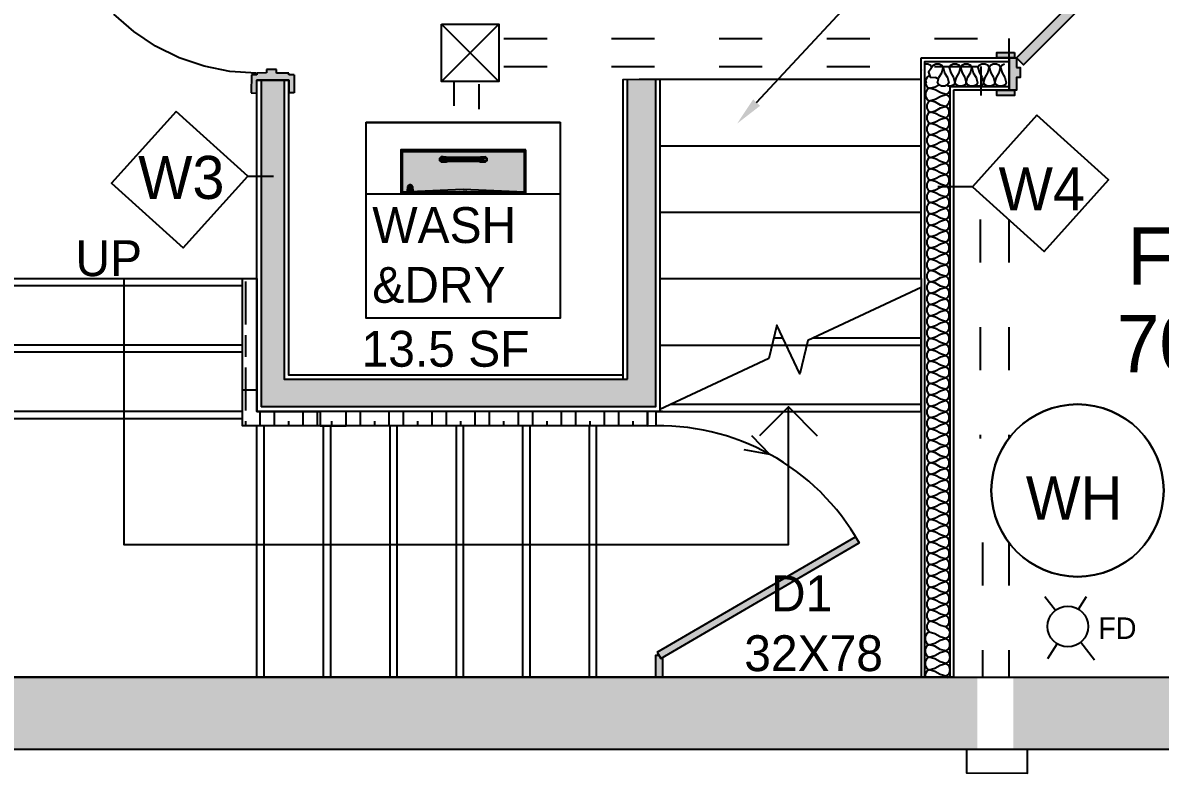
# Model space of a CAD drawing. Header units: inches. Extents: x 120 to 1121, y -124 to 610.
# Drawn here: x 318.9 to 477.5, y 151.3 to 256.1 of the extents above; entities that cross this region are included whole.
import ezdxf
from ezdxf import colors
from ezdxf.entities.mleader import LeaderData, LeaderLine
from ezdxf.math import Vec2, Vec3

# ---------------------------------------------------------------- set-up
doc = ezdxf.new("R2010")
doc.units = ezdxf.units.IN
doc.header["$LTSCALE"] = 0.5
doc.header["$MEASUREMENT"] = 0
doc.linetypes.add('ACAD_ISO03W100', pattern=[30, 12, -18])
doc.dimstyles.get("Standard").update_dxf_attribs({"dimtxt": 8, "dimasz": 3, "dimexe": 0.18, "dimexo": 0.0625, "dimgap": 1.03125, "dimtad": 1, "dimdec": 4, "dimzin": 0, "dimdsep": 46, "dimlunit": 4, "dimtxsty": 'Standard', "dimblk": 'ARCHTICK', "dimcen": 0.09, "dimse1": 1, "dimse2": 1, "dimclrd": 256, "dimclrt": 256, "dimadec": 0, "dimazin": 0, "dimtfac": 1, "dimtdec": 4, "dimtofl": 0, "dimtmove": 2, "dimatfit": 3, "dimfxl": 1, "dimtolj": 1, "dimtzin": 0, "dimlwd": -1, "dimarcsym": 0})
pattern_1 = [(90, (0, 0), (6, -4e-16), [10, -2]), (90, (2, -2), (6, -4e-16), [6, -1.5, 3, -1.5]), (90, (4, -5), (6, -4e-16), [10, -2])]

# ---------------------------------------------------------------- blocks, each defined once
blk = doc.blocks.new('_ArchTick')
at = {"color": 0, "linetype": 'ByBlock', "const_width": 0.15}
blk.add_lwpolyline([(-0.5, -0.5), (0.5, 0.5)], dxfattribs=at)
blk = doc.blocks.new('*D27')
at = {"transparency": 16777216}
blk.add_line((448.68, 110.15), (571.36, 110.15), dxfattribs=at)
at = {"layer": 'Defpoints', "color": 0, "transparency": 16777216}
for p in [(448.68, 164.81), (571.36, 164.81), (571.36, 110.15)]:
    blk.add_point(p, dxfattribs=at)
at = {"transparency": 16777216, "xscale": 3, "yscale": 3, "zscale": 3, "rotation": 180}
blk.add_blockref('_ArchTick', (448.68, 110.15), dxfattribs=at)
at = {"transparency": 16777216, "xscale": 3, "yscale": 3, "zscale": 3}
blk.add_blockref('_ArchTick', (571.36, 110.15), dxfattribs=at)
at = {"transparency": 16777216, "insert": (510.02, 115.18), "char_height": 8, "attachment_point": 5}
blk.add_mtext('\\A1;10\'-2 1/2"', dxfattribs=at)
blk = doc.blocks.new('*D28')
at = {"transparency": 16777216}
blk.add_line((442.68, 110.53), (354.55, 110.53), dxfattribs=at)
at = {"layer": 'Defpoints', "color": 0, "transparency": 16777216}
for p in [(442.68, 246.68), (354.55, 204.87), (354.55, 110.53)]:
    blk.add_point(p, dxfattribs=at)
at = {"transparency": 16777216, "xscale": 3, "yscale": 3, "zscale": 3, "rotation": 180}
blk.add_blockref('_ArchTick', (354.55, 110.53), dxfattribs=at)
at = {"transparency": 16777216, "xscale": 3, "yscale": 3, "zscale": 3}
blk.add_blockref('_ArchTick', (442.68, 110.53), dxfattribs=at)
at = {"transparency": 16777216, "insert": (398.61, 115.56), "char_height": 8, "attachment_point": 5}
blk.add_mtext('\\A1;7\'-4"', dxfattribs=at)
blk = doc.blocks.new('WASHDRY')
at = {"transparency": 33554559}
h = blk.add_hatch(color=256, dxfattribs=at)
h.paths.add_polyline_path([(22.04, 17.58), (22.04, 23.24), (5.01, 23.24), (5.01, 17.58), (13.53, 17.91), (14.34, 17.88)], flags=0)
h.paths.add_polyline_path([(5.01, 17.29), (22.04, 17.31), (22.04, 17.58), (5.01, 17.58)], flags=0)
h.paths.add_polyline_path([(5.99, 17.69), (5.77, 17.69), (5.86, 18.4), (6.15, 18.57), (6.23, 18.57), (6.27, 18.49), (6.44, 18.37), (6.44, 17.69), (6.25, 17.69)], flags=0)
h.paths.add_polyline_path([(16.64, 21.77), (15.59, 21.86), (11.12, 21.81), (10.42, 21.77), (10.22, 22), (10.22, 22.27), (10.42, 22.48), (11.45, 22.39), (15.93, 22.44), (16.64, 22.48), (16.84, 22.23), (16.82, 21.95), (16.68, 21.82)], flags=0)
for points in [[(16.64, 21.77), (16.84, 22.02), (16.84, 22.28), (16.64, 22.48), (15.59, 22.39), (11.12, 22.44), (10.42, 22.48), (10.22, 22.27), (10.22, 21.98), (10.42, 21.77), (11.45, 21.86), (15.93, 21.81), (16.32, 21.8)], [(22.04, 17.58), (13.53, 17.91), (5.01, 17.58), (13.9, 17.58)], [(5.98, 17.69), (6.47, 17.69), (6.39, 18.4), (6.15, 18.57), (6.01, 18.57), (5.98, 18.49), (5.81, 18.37), (5.77, 17.69)]]:
    blk.add_hatch(color=256, dxfattribs=at).paths.add_polyline_path(points)
for p, q in [((-0.03, 26.37), (-0.03, 27.33)), ((-0.03, 27.33), (27.05, 27.33)), ((27.05, 27.33), (27.05, 27.26)), ((4.81, 23.44), (5.01, 23.24)), ((5.01, 23.24), (22.04, 23.24)), ((5.01, 23.24), (22.04, 23.24)), ((11.45, 22.23), (10.81, 22.26)), ((10.81, 22.26), (10.81, 22)), ((11.45, 22.39), (11.45, 22.23)), ((15.93, 22.44), (15.61, 22.39)), ((15.61, 22.39), (15.93, 22.44)), ((22.04, 23.24), (22.24, 23.44)), ((22.04, 23.24), (22.04, 17.29)), ((22.04, 17.29), (22.04, 23.24)), ((22.24, 17.29), (22.24, 23.44)), ((10.81, 22), (10.94, 21.81)), ((10.94, 21.81), (11.45, 21.86)), ((11.45, 21.86), (11.12, 21.81)), ((11.12, 21.81), (11.45, 21.86)), ((11.45, 22.02), (11.45, 21.86)), ((11.45, 22.02), (15.61, 22.02)), ((11.45, 21.86), (15.61, 21.86)), ((15.61, 22.02), (15.61, 21.86)), ((15.61, 21.86), (15.93, 21.81)), ((15.93, 21.81), (16.34, 21.77)), ((16.34, 21.77), (16.64, 21.77)), ((16.64, 21.77), (16.84, 21.98)), ((22.24, 17.58), (4.81, 17.58)), ((4.81, 17.58), (22.24, 17.58)), ((13.53, 17.91), (5.01, 17.58)), ((5.01, 17.58), (22.04, 17.58)), ((22.04, 17.58), (5.01, 17.58)), ((5.81, 18.37), (5.77, 17.69)), ((5.77, 17.69), (5.81, 18.37)), ((5.77, 17.69), (5.98, 17.69)), ((5.77, 17.69), (5.98, 17.69)), ((6.01, 18.57), (5.81, 18.37)), ((6.01, 18.57), (5.81, 18.37)), ((5.81, 18.37), (5.99, 18.5)), ((6.01, 18.57), (5.86, 18.42)), ((5.86, 18.42), (6.01, 18.57)), ((5.98, 17.69), (6.27, 17.69)), ((6.27, 17.69), (5.98, 17.69)), ((5.99, 18.5), (6.01, 18.57)), ((6.23, 18.57), (6.01, 18.57)), ((6.25, 18.5), (6.23, 18.57)), ((6.23, 18.57), (6.44, 18.37)), ((6.44, 18.37), (6.23, 18.57)), ((6.23, 18.57), (6.39, 18.42)), ((6.39, 18.42), (6.23, 18.57)), ((6.44, 18.37), (6.25, 18.5)), ((6.27, 17.69), (6.47, 17.69)), ((6.47, 17.69), (6.27, 17.69)), ((6.47, 17.69), (6.44, 18.37)), ((6.44, 18.37), (6.47, 17.69)), ((13.53, 17.91), (13.01, 17.89)), ((22.24, 17.58), (22.04, 17.58)), ((22.04, 17.58), (22.24, 17.58))]:
    blk.add_line(p, q)
for points in [[(27.05, 17.29), (0, 17.29), (0, 27.26), (27.05, 27.26)], [(5.01, 23.24), (5.01, 17.29)], [(11.45, 22.39), (11.12, 22.44)], [(15.61, 21.86), (16.12, 21.81), (15.93, 21.81)], [(5.01, 17.58), (4.81, 17.58)], [(22.04, 17.58), (5.01, 17.58)], [(5.77, 17.69), (5.98, 17.69), (6.27, 17.69), (6.47, 17.69), (6.27, 17.69), (5.98, 17.69)], [(5.99, 18.05), (6.01, 18.05), (6.23, 18.05), (6.25, 18.05)]]:
    blk.add_lwpolyline(points, close=True)
for points in [[(22.24, 23.44), (4.81, 23.44), (4.81, 17.29)], [(16.64, 21.77), (16.12, 21.81), (16.25, 21.99), (15.61, 22.02), (15.61, 22.23), (15.61, 22.39), (11.45, 22.39), (10.94, 22.44), (11.12, 22.44), (10.71, 22.48), (10.42, 22.48), (10.22, 22.27), (10.22, 21.98), (10.42, 21.77), (10.71, 21.77), (11.12, 21.81), (10.94, 21.81), (10.42, 21.77)], [(10.22, 21.98), (10.81, 22), (11.45, 22.02), (11.45, 22.23), (15.61, 22.23), (16.25, 22.26), (16.25, 21.99), (16.84, 21.98), (16.84, 22.27), (16.64, 22.48), (16.12, 22.44), (15.93, 22.44), (16.34, 22.48), (16.64, 22.48)], [(10.22, 22.27), (10.81, 22.26), (10.94, 22.44), (10.42, 22.48)], [(16.84, 22.27), (16.25, 22.26), (16.12, 22.44), (15.61, 22.39)], [(6.27, 17.69), (6.25, 18.5), (5.99, 18.5), (5.98, 17.69)], [(22.04, 17.58), (13.53, 17.91), (14.04, 17.89)], [(27.05, 17.29), (27.05, 0), (0, 0), (0, 17.29)]]:
    blk.add_lwpolyline(points)
at = {"insert": (0.84, 15.47), "char_height": 5, "attachment_point": 1}
blk.add_mtext_dynamic_manual_height_columns('WASH &DRY', width=25.4385, gutter_width=90, heights=[0], dxfattribs=at)
blk = doc.blocks.new('*D43')
at = {"transparency": 16777216}
blk.add_line((407.75, 135.39), (444.18, 135.39), dxfattribs=at)
at = {"layer": 'Defpoints', "color": 0, "transparency": 16777216}
for p in [(407.75, 201.86), (444.18, 201.86), (444.18, 135.39)]:
    blk.add_point(p, dxfattribs=at)
at = {"transparency": 16777216, "xscale": 3, "yscale": 3, "zscale": 3, "rotation": 180}
blk.add_blockref('_ArchTick', (407.75, 135.39), dxfattribs=at)
at = {"transparency": 16777216, "xscale": 3, "yscale": 3, "zscale": 3}
blk.add_blockref('_ArchTick', (444.18, 135.39), dxfattribs=at)
at = {"transparency": 16777216, "insert": (425.96, 127.44), "char_height": 8, "attachment_point": 5}
blk.add_mtext('\\A1;3\'-1"', dxfattribs=at)
blk = doc.blocks.new('*D44')
at = {"transparency": 16777216}
blk.add_line((130.34, 201.86), (130.34, 164.81), dxfattribs=at)
at = {"layer": 'Defpoints', "color": 0, "transparency": 16777216}
for p in [(397.47, 201.86), (130.34, 164.81), (397.47, 164.81)]:
    blk.add_point(p, dxfattribs=at)
at = {"transparency": 16777216, "xscale": 3, "yscale": 3, "zscale": 3}
for p, rotation in [((130.34, 201.86), 90), ((130.34, 164.81), 270)]:
    blk.add_blockref('_ArchTick', p, dxfattribs=dict(at, rotation=rotation))
at = {"transparency": 16777216, "insert": (125.31, 183.34), "char_height": 8, "attachment_point": 5, "rotation": 90}
blk.add_mtext('\\A1;3\'-1"', dxfattribs=at)
blk = doc.blocks.new('*D48')
at = {"transparency": 16777216}
blk.add_line((350.04, 110.53), (241.39, 110.53), dxfattribs=at)
at = {"layer": 'Defpoints', "color": 0, "transparency": 16777216}
for p in [(241.39, 286.99), (350.04, 286.99), (241.39, 110.53)]:
    blk.add_point(p, dxfattribs=at)
at = {"transparency": 16777216, "xscale": 3, "yscale": 3, "zscale": 3, "rotation": 180}
blk.add_blockref('_ArchTick', (241.39, 110.53), dxfattribs=at)
at = {"transparency": 16777216, "xscale": 3, "yscale": 3, "zscale": 3}
blk.add_blockref('_ArchTick', (350.04, 110.53), dxfattribs=at)
at = {"transparency": 16777216, "insert": (295.72, 115.56), "char_height": 8, "attachment_point": 5}
blk.add_mtext('\\A1;9\'-0"', dxfattribs=at)
blk = doc.blocks.new('*D49')
at = {"transparency": 16777216}
blk.add_line((314.49, 131.11), (351.54, 131.11), dxfattribs=at)
at = {"layer": 'Defpoints', "color": 0, "transparency": 16777216}
for p in [(314.49, 164.81), (351.54, 164.81), (351.54, 131.11)]:
    blk.add_point(p, dxfattribs=at)
at = {"transparency": 16777216, "xscale": 3, "yscale": 3, "zscale": 3, "rotation": 180}
blk.add_blockref('_ArchTick', (314.49, 131.11), dxfattribs=at)
at = {"transparency": 16777216, "xscale": 3, "yscale": 3, "zscale": 3}
blk.add_blockref('_ArchTick', (351.54, 131.11), dxfattribs=at)
at = {"transparency": 16777216, "insert": (333.02, 140.55), "char_height": 8, "attachment_point": 5}
blk.add_mtext('\\A1;3\'-1"', dxfattribs=at)

msp = doc.modelspace()

# ---------------------------------------------------------------- hatches: boundary and pattern name
at = {"true_color": 0xf0f0f0}
h = msp.add_hatch(color=7, dxfattribs=at)
h.dxf.hatch_style = 1
h.paths.add_polyline_path([(435.60123, 399.26153), (425.64923, 399.26153), (425.64923, 303.00957), (186.05621, 303.00957), (186.05621, 522.32356), (425.64923, 522.32356), (425.64923, 399.26153), (435.60123, 399.26153), (435.66357, 522.32356), (441.17145, 522.32356), (441.17145, 532.3379), (176.04189, 532.3379), (176.04189, 303.00957), (145.92947, 303.00957), (145.92947, 194.85472), (304.47576, 194.85472), (304.47576, 154.79738), (452, 154.79738), (452, 164.81173), (314.49008, 164.81173), (314.49008, 201.86476), (314.49008, 205.11978), (238.63184, 205.11978), (238.63184, 292.99524), (435.54739, 292.99524)])
h.paths.add_polyline_path([(228.36679, 292.99524), (228.36679, 204.86908), (155.9438, 204.86908), (155.9438, 292.99524), (176.04189, 292.99524), (186.05621, 292.99524)], flags=16)
at = {"true_color": 0xfcfcfc}
h = msp.add_hatch(color=7, dxfattribs=at)
h.dxf.hatch_style = 1
h.paths.add_polyline_path([(457.1944, 251.93645), (454.6908, 251.93645), (454.6908, 251.18539), (457.1944, 251.18539)])
h.paths.add_polyline_path([(457.94546, 249.8084), (457.44475, 249.8084), (457.44475, 251.18539), (457.1944, 251.18539), (457, 246.67893), (457.44475, 246.67893), (457.44475, 248.43144), (457.94546, 248.43144)])
h.paths.add_polyline_path([(457.1944, 251.18539), (456.44331, 251.18539), (456.44331, 246.67893), (457, 246.67893)])
h.paths.add_polyline_path([(457, 246.67893), (454.6908, 246.67893), (454.6908, 245.92786), (457, 245.92786)])
h.paths.add_polyline_path([(457.1944, 246.67893), (457, 246.67893), (457, 245.92786), (457.1944, 245.92786)])
h.paths.add_polyline_path([(490.49206, 251.18539), (489.49064, 251.18539), (489.49064, 249.8084), (488.98992, 249.8084), (488.98992, 248.43144), (489.49064, 248.43144), (489.49064, 246.67893), (490.49206, 246.67893)])
h.paths.add_polyline_path([(492.24456, 251.93645), (489.74098, 251.93645), (489.74098, 251.18539), (490.49206, 251.18539), (492.24456, 251.18539)])
h.paths.add_polyline_path([(492.24456, 246.67893), (490.49206, 246.67893), (489.74098, 246.67893), (489.74098, 245.92786), (492.24456, 245.92786)])
h.paths.add_polyline_path([(691.78025, 364.97329), (691.27952, 364.97329), (691.27952, 366.35026), (690.27808, 366.35026), (690.27808, 361.84381), (691.27952, 361.84381), (691.27952, 363.59631), (691.78025, 363.59631)])
h.paths.add_polyline_path([(691.02917, 367.10133), (688.52559, 367.10133), (688.52559, 366.35026), (691.02917, 366.35026)])
h.paths.add_polyline_path([(691.02917, 361.84381), (688.52559, 361.84381), (688.52559, 361.09273), (691.02917, 361.09273)])
h.paths.add_polyline_path([(720.32111, 366.35026), (719.31967, 366.35026), (719.31967, 364.97329), (718.81896, 364.97329), (718.81896, 363.59631), (719.31967, 363.59631), (719.31967, 361.84381), (720.32111, 361.84381)])
h.paths.add_polyline_path([(722.0736, 367.10133), (719.57002, 367.10133), (719.57002, 366.35026), (722.0736, 366.35026)])
h.paths.add_polyline_path([(722.0736, 361.84381), (719.57002, 361.84381), (719.57002, 361.09273), (722.0736, 361.09273)])
h.paths.add_polyline_path([(732.08795, 361.84381), (731.33687, 361.84381), (729.58437, 361.84381), (729.58437, 361.09273), (732.08795, 361.09273)])
h.paths.add_polyline_path([(732.08795, 367.10133), (729.58437, 367.10133), (729.58437, 366.35026), (731.33687, 366.35026), (732.08795, 366.35026)])
h.paths.add_polyline_path([(765.63598, 361.84381), (763.38273, 361.84381), (763.1324, 361.84381), (763.1324, 361.09273), (765.63598, 361.09273)])
h.paths.add_polyline_path([(765.63598, 367.10133), (763.1324, 367.10133), (763.1324, 366.35026), (763.88345, 366.35026), (765.63598, 366.35026)])
h.paths.add_polyline_path([(763.88345, 366.35026), (763.38273, 366.35026), (763.38273, 365.84954), (763.88345, 365.84954)])
h.paths.add_polyline_path([(763.88345, 362.34453), (763.38273, 362.34453), (763.38273, 361.84381), (763.88345, 361.84381)])
at = {"true_color": 0xf0f0f0}
h = msp.add_hatch(color=7, dxfattribs=at)
h.dxf.hatch_style = 1
h.paths.add_polyline_path([(481.01446, 272.80775), (480.10461, 273.84525), (457.44475, 251.18539), (458.41842, 250.21171)])
at = {"true_color": 0xfcfcfc}
h = msp.add_hatch(color=7, dxfattribs=at)
h.dxf.hatch_style = 1
h.paths.add_polyline_path([(356.77424, 248.82648), (356.02259, 248.82648), (356.02259, 249.03822), (354.30729, 249.03822), (354.30729, 249.55798), (352.90035, 249.55798), (352.90035, 249.09597), (351.54599, 249.03768), (351.54599, 248.82185), (350.79797, 248.82185), (350.77155, 246.27693), (351.54313, 246.26892), (351.54313, 248.04079), (355.96835, 248.04079), (356.04571, 248.04079), (356.04571, 246.29833), (356.77424, 246.29833)])
at = {"true_color": 0xf0f0f0}
h = msp.add_hatch(color=7, dxfattribs=at)
h.dxf.hatch_style = 1
h.paths.add_polyline_path([(355.33835, 248.04079), (352.16931, 248.04079), (352.17313, 202.49476), (407.1227, 202.49476), (407.1227, 248.18109), (404.86948, 248.18109), (403.2384, 248.17605), (403.24423, 206.36915), (355.33835, 206.36246)])
at = {"transparency": 33554559}
h = msp.add_hatch(dxfattribs=at)
h.set_pattern_fill('GOST_WOOD', color=256, style=0)
h.set_pattern_definition(pattern_1)
h.paths.add_polyline_path([(351.11393, 204.86908), (351.54313, 204.86908), (351.54313, 220.39129), (349.54026, 220.39129), (349.54026, 204.86908)])
h = msp.add_hatch(dxfattribs=at)
h.set_pattern_fill('GOST_WOOD', color=256, style=0)
h.set_pattern_definition(pattern_1)
h.paths.add_polyline_path([(349.54026, 199.86191), (351.54313, 201.86476), (351.54313, 204.86908), (349.54026, 204.86908), (349.54026, 201.86476)])
h = msp.add_hatch(dxfattribs=at)
h.set_pattern_fill('GOST_WOOD', color=256, style=0)
h.set_pattern_definition(pattern_1)
h.paths.add_polyline_path([(349.54026, 199.86191), (354.54742, 199.86191), (354.54742, 201.86476), (351.54313, 201.86476)])
h = msp.add_hatch(dxfattribs=at)
h.set_pattern_fill('GOST_WOOD', color=256, style=0)
h.set_pattern_definition(pattern_1)
h.paths.add_polyline_path([(356.0496, 199.86191), (360.35672, 199.86191), (360.35672, 201.86476), (354.54742, 201.86476), (354.54742, 199.86191)])
h = msp.add_hatch(dxfattribs=at)
h.set_pattern_fill('GOST_WOOD', color=256, style=0)
h.set_pattern_definition(pattern_1)
h.paths.add_polyline_path([(388.59616, 199.86191), (407.1227, 199.86191), (407.1227, 201.86476), (360.37506, 201.86476), (360.37506, 199.86191), (379.3329, 199.86191)])
at = {"true_color": 0xfcfcfc}
h = msp.add_hatch(color=7, dxfattribs=at)
h.dxf.hatch_style = 1
h.paths.add_polyline_path([(435.52259, 183.5427), (435.01904, 184.40667), (407.37201, 168.29328), (407.87555, 167.42931)])
h.paths.add_polyline_path([(408.12414, 167.57419), (407.87555, 167.42931), (407.62342, 167.86191), (407.1227, 167.86191), (407.1227, 164.81173), (408.12414, 164.81173)])
at = {"true_color": 0xf0f0f0}
h = msp.add_hatch(color=7, dxfattribs=at)
h.dxf.hatch_style = 1
h.paths.add_polyline_path([(741, 164.78106), (571.35784, 164.81173), (457, 164.81173), (457, 154.79738), (741, 154.79738)])

# ---------------------------------------------------------------- linework, layer by layer
for p, q in [((444.17575, 220.39129), (444.17575, 251.18539)), ((444.17575, 251.18539), (444.67647, 251.18539)), ((444.67647, 251.18539), (448.6822, 251.18539)), ((448.6822, 251.18539), (456.44331, 251.18539)), ((456.44331, 251.18539), (456.44331, 246.67893)), ((352.90035, 249.09597), (351.54599, 249.03768)), ((351.54599, 249.03768), (351.54599, 248.82185)), ((354.30729, 249.55798), (352.90035, 249.55798)), ((352.90035, 249.55798), (352.90035, 249.09597)), ((354.30729, 249.03822), (354.30729, 249.55798)), ((356.02259, 249.03822), (354.30729, 249.03822)), ((356.02259, 248.82648), (356.02259, 249.03822)), ((350.79797, 248.82185), (350.77155, 246.27693)), ((351.54599, 248.82185), (350.79797, 248.82185)), ((352.16931, 248.04088), (352.17313, 202.49476)), ((356.04571, 248.04079), (355.96835, 248.04079)), ((356.77424, 248.82648), (356.02259, 248.82648)), ((356.04571, 246.29833), (356.04571, 248.04079)), ((356.77424, 248.82648), (356.77424, 246.29833)), ((379, 247.85482), (379, 244.5)), ((382.5, 247.5), (382.5, 244)), ((403.24423, 206.36255), (403.2384, 248.17419)), ((407.7527, 248.18109), (407.7527, 201.86476)), ((350.77155, 246.27693), (351.54313, 246.26892)), ((356.77424, 246.29833), (356.04571, 246.29833)), ((456.44331, 246.67893), (448.6822, 246.67893)), ((448.6822, 246.67893), (448.6822, 164.81173)), ((407.7527, 238.91782), (444.17575, 238.91782)), ((350.29729, 234.68244), (353.88893, 234.68244)), ((451.29729, 233.18244), (446.5, 233.18244)), ((407.7527, 229.65455), (444.17575, 229.65455)), ((349.54026, 219.38987), (314.49008, 219.38987)), ((407.7527, 220.39128), (444.17575, 220.39128)), ((444.17575, 220.39128), (444.17575, 164.81173)), ((349.54026, 211.12804), (314.49008, 211.12804)), ((423.63005, 212.12946), (424.89119, 212.12946)), ((429.13542, 212.12946), (444.17575, 212.12946)), ((349.54026, 210.1266), (314.49008, 210.1266)), ((407.16075, 201.86476), (407.16075, 199.86249)), ((409.27028, 202.8662), (444.17575, 202.8662)), ((425.64923, 202.49237), (421.64349, 198.48661)), ((349.54026, 200.86333), (314.49008, 200.86333)), ((351.54313, 164.81173), (351.54313, 199.86191)), ((352.54457, 199.86191), (352.54457, 164.81173)), ((360.8064, 199.86191), (360.8064, 164.81173)), ((361.80784, 199.86191), (361.80784, 164.81173)), ((370.06967, 199.86191), (370.06967, 164.81173)), ((371.07108, 199.86191), (371.07108, 164.81173)), ((379.3329, 199.86191), (379.3329, 164.81173)), ((380.33434, 199.86191), (380.33434, 164.81173)), ((388.59616, 199.86191), (388.59616, 164.81173)), ((389.5976, 199.86191), (389.5976, 164.81173)), ((397.85944, 199.86191), (397.85944, 164.81173)), ((398.86087, 199.86191), (398.86087, 164.81173)), ((461.40632, 176.06797), (462.90585, 174.1542)), ((466.10503, 174.30071), (467.19522, 176.06797)), ((466.41097, 169.68079), (468.3251, 167.2283)), ((461.80411, 167.4438), (463.12069, 169.4629)), ((408.12414, 167.57419), (408.12414, 164.81173)), ((351.54313, 164.81173), (314.49008, 164.81173)), ((314.49008, 164.81173), (571.35784, 164.81173)), ((360.8064, 164.81173), (351.54313, 164.81173)), ((370.06967, 164.81173), (360.8064, 164.81173)), ((379.3329, 164.81173), (370.06967, 164.81173)), ((388.59616, 164.81173), (379.3329, 164.81173)), ((397.85944, 164.81173), (388.59616, 164.81173)), ((407.1227, 164.81173), (397.85944, 164.81173)), ((444.17575, 164.81173), (407.1227, 164.81173))]:
    msp.add_line(p, q)
for points in [[(435.54739, 292.99524), (435.66357, 522.32356), (441.17145, 522.32356), (441.17145, 532.3379), (176.04189, 532.3379), (176.04189, 303.00957), (145.92947, 303.00957), (145.92947, 194.85472), (304.47576, 194.85472), (304.47576, 154.79738), (837.23848, 154.79738), (793.53377, 154.79738), (789.16966, 154.79738), (759.12666, 154.79738), (759.87772, 154.79738), (759.87772, 159.05348), (761.63024, 159.05348), (761.63024, 157.30096), (759.87772, 157.30096)], [(349.54026, 201.86476), (314.49008, 201.86476), (314.49008, 164.81173), (314.49008, 209.37553), (242.88759, 209.37553), (242.88759, 288.48878), (351.54313, 288.48878), (351.54313, 275.21173)], [(489.49064, 251.18539), (489.21648, 255.36821), (488.39869, 259.47947), (487.05128, 263.44881), (485.19729, 267.20832), (482.86845, 270.69367), (480.10461, 273.84525), (481.07828, 272.87157), (458.41842, 250.21171), (481.07828, 272.87157), (480.10461, 273.84525), (457.44475, 251.18539), (480.10461, 273.84525)], [(351.4619, 249.03768), (347.80192, 249.27758), (344.20457, 249.99314), (340.7314, 251.17211), (337.44183, 252.79435), (334.39214, 254.83208), (331.63452, 257.25046)], [(385.29218, 255.85482), (377.29218, 247.85482)], [(377.29218, 255.85482), (385.29218, 247.85482)], [(444.67647, 164.81173), (444.67647, 250.68467), (448.18148, 250.68467), (448.6822, 250.68467), (456.44331, 250.68467)], [(444.16226, 249.5), (444.17575, 249.45343)], [(408.12414, 201.86476), (351.54313, 201.86476), (351.54313, 248.04079), (355.96835, 248.04079), (351.53931, 248.04079), (355.96835, 248.04079), (355.96835, 206.99246), (402.45298, 206.99246)], [(407.1227, 248.18109), (407.1227, 202.49476), (352.17313, 202.49476)], [(355.33835, 248.04079), (355.33835, 206.36246), (403.24423, 206.36915)], [(402.61423, 206.36246), (402.6084, 248.1741), (404.86948, 248.18109), (444.17575, 248.18109)], [(447.97311, 247.62888), (447.99373, 247.6173)], [(448.18148, 164.81173), (448.18148, 247.17965), (448.6822, 247.17965), (456.44331, 247.17965)], [(314.49008, 201.86476), (314.49008, 220.39129), (351.54313, 220.39129), (351.54313, 206.37122), (351.54313, 201.86476)], [(333.01661, 220.39129), (333.01661, 211.12804), (333.01661, 201.86476), (333.01661, 183.33826), (351.54313, 183.33826), (360.8064, 183.33826), (370.06967, 183.33826), (379.3329, 183.33826), (388.59616, 183.33826), (397.85944, 183.33826), (407.1227, 183.33826), (425.64923, 183.33826), (425.64923, 201.86476), (425.64923, 202.49237), (429.65496, 198.48661)], [(406, 201.86476), (406, 199.86191), (349.54026, 199.86191), (349.54026, 204.86908), (349.54026, 220.39129)], [(407.1227, 201.86476), (444.17575, 201.86476), (444.17575, 211.12804), (444.17575, 219.14289), (428.37205, 211.7735), (427.23632, 207.1003), (424.06214, 213.90736), (422.92641, 209.23416), (407.7527, 202.15853)], [(407.7527, 211.12804), (423.38668, 211.12804), (425.35816, 211.12804), (428.21518, 211.12804), (444.17575, 211.12804)], [(360.35672, 199.86191), (354.54742, 199.86191), (349.54026, 199.86191), (349.54026, 204.86908), (351.54313, 204.86908), (351.54313, 201.86476), (354.54742, 201.86476), (360.35672, 201.86476)], [(364.01205, 201.86476), (360.35672, 201.86476), (360.35672, 199.86191), (364.01205, 199.86191)], [(420.5, 198.5), (423.07996, 195.88594), (419.5, 196.5)], [(407.37201, 168.29328), (435.01904, 184.40667), (435.52259, 183.5427)], [(407.62342, 167.86191), (407.1227, 167.86191), (407.1227, 164.81173)], [(447.06641, 164.81173), (447.61533, 164.97075), (447.93993, 164.78849)], [(450.49254, 154.79738), (450.49254, 151.48745), (458.96599, 151.45563), (458.96599, 154.79738)]]:
    msp.add_lwpolyline(points)
for points in [[(377.29218, 255.85482), (385.29218, 255.85482), (385.29218, 247.85482), (377.29218, 247.85482)], [(457.1944, 251.93645), (457.1944, 251.18539), (454.6908, 251.18539), (454.6908, 251.93645)], [(457.44475, 249.8084), (457.94546, 249.8084), (457.94546, 248.43144), (457.44475, 248.43144), (457.44475, 246.67893), (456.44331, 246.67893), (456.44331, 251.18539), (457.44475, 251.18539)], [(458.41842, 250.21171), (457.44475, 251.18539)], [(457.1944, 246.67893), (457.1944, 245.92786), (454.6908, 245.92786), (454.6908, 246.67893)], [(340.29729, 243.68244), (331.29729, 233.68244), (341.29729, 224.68244), (350.29729, 234.68244)], [(460.29729, 243.18244), (451.29729, 233.18244), (461.29729, 224.18244), (470.29729, 234.18244)], [(448.6822, 164.81173), (444.17575, 164.81173)]]:
    msp.add_lwpolyline(points, close=True)
at = {"linetype": 'ACAD_ISO03W100'}
for points in [[(386, 253.86282), (456.36282, 253.86282), (456.36282, 245.92786)], [(386, 249.9587), (452.4587, 249.9587), (452.4587, 245.92786)], [(452.4066, 228.62346), (452.4066, 198.0877)], [(456.36282, 228.62346), (456.36282, 198.0877)], [(452.7216, 183.61031), (452.7216, 164.81173)], [(456.36282, 183.61031), (456.36282, 164.81173)]]:
    msp.add_lwpolyline(points, dxfattribs=at)
at = {"color": 254, "true_color": 0xdcdcdc}
for points in [[(445.65018, 249.80841), (445.48614, 250.10055), (445.09498, 250.30329), (444.67647, 250.30329)], [(447.22743, 249.80841), (447.43189, 249.10262), (447.8116, 248.41119), (448.01608, 247.70541), (447.85204, 247.41327), (447.46088, 247.21053), (446.994, 247.21053), (446.60284, 247.41327), (446.4388, 247.70541), (446.64327, 248.41119), (447.02298, 249.10262), (447.22743, 249.80841), (447.06339, 250.10055), (446.67225, 250.30329), (446.20538, 250.30329), (445.81422, 250.10055), (445.19929, 249.19293), (445.40373, 248.48715), (446.23433, 248.41119), (446.24369, 248.3789)], [(451.22743, 249.80841), (451.43189, 249.10262), (451.8116, 248.41119), (452.01608, 247.70541), (451.85204, 247.41327), (451.46088, 247.21053), (450.994, 247.21053), (450.60284, 247.41327), (450.4388, 247.70541), (450.64327, 248.41119), (451.02298, 249.10262), (451.22743, 249.80841), (451.06339, 250.10055), (450.67225, 250.30329), (450.20538, 250.30329), (449.81422, 250.10055), (449.65018, 249.80841), (449.85462, 249.10262), (450.23433, 248.41119), (450.4388, 247.70541), (450.27476, 247.41327), (449.8836, 247.21053), (449.41674, 247.21053), (449.02558, 247.41327), (448.86154, 247.70541), (449.066, 248.41119), (449.44571, 249.10262), (449.65018, 249.80841), (449.48614, 250.10055), (449.09498, 250.30329), (448.62811, 250.30329), (448.23695, 250.10055), (448.07291, 249.80841), (448.27738, 249.10262), (448.65709, 248.41119), (448.86154, 247.70541), (448.69751, 247.41327), (448.30634, 247.21053), (447.83948, 247.21053)], [(455.78263, 250.30329), (455.39146, 250.10055), (455.22743, 249.80841), (455.43189, 249.10262), (455.8116, 248.41119), (456.01608, 247.70541), (455.85204, 247.41327), (455.46088, 247.21053), (454.994, 247.21053), (454.60284, 247.41327), (454.4388, 247.70541), (454.64327, 248.41119), (455.02298, 249.10262), (455.22743, 249.80841), (455.06339, 250.10055), (454.67225, 250.30329), (454.20538, 250.30329), (453.81422, 250.10055), (453.65018, 249.80841), (453.85462, 249.10262), (454.23433, 248.41119), (454.4388, 247.70541), (454.27476, 247.41327), (453.8836, 247.21053), (453.41674, 247.21053), (453.02558, 247.41327), (452.86154, 247.70541), (453.066, 248.41119), (453.44571, 249.10262), (453.65018, 249.80841), (453.48614, 250.10055), (453.09498, 250.30329), (452.62811, 250.30329), (452.23695, 250.10055), (452.07291, 249.80841), (452.27738, 249.10262), (452.65709, 248.41119), (452.86154, 247.70541), (452.69751, 247.41327), (452.30634, 247.21053), (451.83948, 247.21053)], [(445.3506, 248.67056), (445.33247, 248.67581), (445.00786, 248.49355), (444.7826, 248.05893), (444.7826, 247.97791), (444.86154, 247.70541), (444.7826, 247.56482), (444.7826, 247.54021), (445.00786, 247.10558), (445.33247, 246.92332), (446.11667, 247.15048), (446.60103, 247.41648)], [(446.58035, 248.19402), (446.11667, 248.44865)], [(448.12814, 246.48863), (447.99373, 246.22931), (447.66914, 246.04707), (446.88493, 246.27423), (446.11667, 246.69613), (445.33247, 246.92332), (445.00786, 246.74105), (444.7826, 246.30643), (444.7826, 245.78768), (445.00786, 245.35306), (445.33247, 245.17079), (446.11667, 245.39798), (446.88493, 245.81989), (447.66914, 246.04707), (447.99373, 245.86481), (448.12814, 245.60548)], [(448.06809, 245.17997), (447.98685, 244.81029), (447.78878, 244.5132), (447.54233, 244.39135), (446.83654, 244.59581), (446.14511, 244.97552), (445.43933, 245.17997), (445.14718, 245.01596), (444.94445, 244.6248), (444.94445, 244.15792), (445.14718, 243.76676), (445.43933, 243.60272), (446.14511, 243.80719), (446.83654, 244.18688), (447.54233, 244.39135), (447.83446, 244.22731), (448.0372, 243.83615), (448.0372, 243.36928), (447.83446, 242.97814), (447.54233, 242.8141), (446.83654, 243.01854), (446.14511, 243.39825), (445.43933, 243.60272), (445.14718, 243.43868), (444.94445, 243.04752), (444.94445, 242.58065), (445.14718, 242.18949), (445.43933, 242.02545), (446.14511, 242.22992), (446.83654, 242.60963), (447.54233, 242.8141), (447.83446, 242.65006), (448.0372, 242.2589), (448.0372, 241.79203), (447.83446, 241.40087), (447.54233, 241.23683), (446.83654, 241.4413), (446.14511, 241.82101), (445.43933, 242.02545), (445.14718, 241.86144), (444.94445, 241.47028), (444.94445, 241.0034), (445.14718, 240.61224), (445.43933, 240.4482), (446.14511, 240.65268), (446.83654, 241.03236), (447.54233, 241.23683), (447.83446, 241.07279), (448.0372, 240.68163), (448.0372, 240.21476), (447.83446, 239.82362), (447.54233, 239.65958), (446.83654, 239.86403), (446.14511, 240.24374), (445.43933, 240.4482), (445.14718, 240.28417), (444.94445, 239.893), (444.94445, 239.42613), (445.14718, 239.03497), (445.43933, 238.87093), (446.14511, 239.0754), (446.83654, 239.45512), (447.54233, 239.65958), (447.83446, 239.49555), (448.0372, 239.10438), (448.0372, 238.63752), (447.83446, 238.24635), (447.54233, 238.08232), (446.83654, 238.28678), (446.14511, 238.66649), (445.43933, 238.87093), (445.14718, 238.70692), (444.94445, 238.31576), (444.94445, 237.84889), (445.14718, 237.45772), (445.43933, 237.29369), (446.14511, 237.49816), (446.83654, 237.87787), (447.54233, 238.08232), (447.83446, 237.91828), (448.0372, 237.52712), (448.0372, 237.06024), (447.83446, 236.66911), (447.54233, 236.50507), (446.83654, 236.70951), (446.14511, 237.08922), (445.43933, 237.29369), (445.14718, 237.12965), (444.94445, 236.73849), (444.94445, 236.27162), (445.14718, 235.88046), (445.43933, 235.71642), (446.14511, 235.92088), (446.83654, 236.3006), (447.54233, 236.50507), (447.83446, 236.34103), (448.0372, 235.94987), (448.0372, 235.483), (447.83446, 235.09184), (447.54233, 234.9278), (446.83654, 235.13226), (446.14511, 235.51197), (445.43933, 235.71642), (445.14718, 235.5524), (444.94445, 235.16124), (444.94445, 234.69437), (445.14718, 234.30321), (445.43933, 234.13917), (446.14511, 234.34364), (446.83654, 234.72336), (447.54233, 234.9278), (447.83446, 234.76376), (448.0372, 234.3726), (448.0372, 233.90572), (447.83446, 233.51459), (447.54233, 233.35055), (446.83654, 233.555), (446.14511, 233.93471), (445.43933, 234.13917), (445.14718, 233.97513), (444.94445, 233.58397), (444.94445, 233.1171), (445.14718, 232.72594), (445.43933, 232.5619), (446.14511, 232.76637), (446.83654, 233.14608), (447.54233, 233.35055), (447.83446, 233.18651), (448.0372, 232.79535), (448.0372, 232.32848), (447.83446, 231.93732), (447.54233, 231.77328), (446.83654, 231.97775), (446.14511, 232.35746), (445.43933, 232.5619), (445.14718, 232.39789), (444.94445, 232.00672), (444.94445, 231.53986), (445.14718, 231.14869), (445.43933, 230.98466), (446.14511, 231.18912), (446.83654, 231.56884), (447.54233, 231.77328), (447.83446, 231.60924), (448.0372, 231.21808), (448.0372, 230.75121), (447.83446, 230.36007), (447.54233, 230.19604), (446.83654, 230.40048), (446.14511, 230.78019), (445.43933, 230.98466), (445.14718, 230.82062), (444.94445, 230.42946), (444.94445, 229.96259), (445.14718, 229.57142), (445.43933, 229.40739), (446.14511, 229.61185), (446.83654, 229.99156), (447.54233, 230.19604), (447.83446, 230.032), (448.0372, 229.64084), (448.0372, 229.17396), (447.83446, 228.7828), (447.54233, 228.61876), (446.83654, 228.82323), (446.14511, 229.20294), (445.43933, 229.40739), (445.14718, 229.24337), (444.94445, 228.85221), (444.94445, 228.38534), (445.14718, 227.99418), (445.43933, 227.83014), (446.14511, 228.0346), (446.83654, 228.41432), (447.54233, 228.61876), (447.83446, 228.45472), (448.0372, 228.06356), (448.0372, 227.59672), (447.83446, 227.20556), (447.54233, 227.04152), (446.83654, 227.24596), (446.14511, 227.62567), (445.43933, 227.83014), (445.14718, 227.6661), (444.94445, 227.27494), (444.94445, 226.80807), (445.14718, 226.41691), (445.43933, 226.25287), (446.14511, 226.45734), (446.83654, 226.83705), (447.54233, 227.04152), (447.83446, 226.87748), (448.0372, 226.48632), (448.0372, 226.01944), (447.83446, 225.62828), (447.54233, 225.46424), (446.83654, 225.66872), (446.14511, 226.04843), (445.43933, 226.25287), (445.14718, 226.08885), (444.94445, 225.69769), (444.94445, 225.23082), (445.14718, 224.83966), (445.43933, 224.67562), (446.14511, 224.88009), (446.83654, 225.2598), (447.54233, 225.46424), (447.83446, 225.30021), (448.0372, 224.90904), (448.0372, 224.4422), (447.83446, 224.05104), (447.54233, 223.887), (446.83654, 224.09144), (446.14511, 224.47116), (445.43933, 224.67562), (445.14718, 224.51159), (444.94445, 224.12042), (444.94445, 223.65356), (445.14718, 223.26239), (445.43933, 223.09838), (446.14511, 223.30282), (446.83654, 223.68253), (447.54233, 223.887), (447.83446, 223.72296), (448.0372, 223.3318), (448.0372, 222.86493), (447.83446, 222.47376), (447.54233, 222.30973), (446.83654, 222.5142), (446.14511, 222.89391), (445.43933, 223.09838), (445.14718, 222.93434), (444.94445, 222.54318), (444.94445, 222.07631), (445.14718, 221.68515), (445.43933, 221.52111), (446.14511, 221.72557), (446.83654, 222.10528), (447.54233, 222.30973), (447.83446, 222.14569), (448.0372, 221.75453), (448.0372, 221.28768), (447.83446, 220.89652), (447.54233, 220.73248), (446.83654, 220.93692), (446.14511, 221.31664), (445.43933, 221.52111), (445.14718, 221.35707), (444.94445, 220.96591), (444.94445, 220.49904), (445.14718, 220.10788), (445.43933, 219.94386), (446.14511, 220.1483), (446.83654, 220.52801), (447.54233, 220.73248), (447.83446, 220.56844), (448.0372, 220.17728), (448.0372, 219.71041), (447.83446, 219.31925), (447.54233, 219.15521), (446.83654, 219.35968), (446.14511, 219.7394), (445.43933, 219.94386), (445.14718, 219.77982), (444.94445, 219.38866), (444.94445, 218.92179), (445.14718, 218.53063), (445.43933, 218.36659), (446.14511, 218.57106), (446.83654, 218.95077), (447.54233, 219.15521), (447.83446, 218.99117), (448.0372, 218.60004), (448.0372, 218.13316), (447.83446, 217.742), (447.54233, 217.57796), (446.83654, 217.78241), (446.14511, 218.16212), (445.43933, 218.36659), (445.14718, 218.20255), (444.94445, 217.81139), (444.94445, 217.34452), (445.14718, 216.95336), (445.43933, 216.78934), (446.14511, 216.99379), (446.83654, 217.3735), (447.54233, 217.57796), (447.83446, 217.41393), (448.0372, 217.02276), (448.0372, 216.5559), (447.83446, 216.16473), (447.54233, 216.0007), (446.83654, 216.20516), (446.14511, 216.58488), (445.43933, 216.78934), (445.14718, 216.62531), (444.94445, 216.23414), (444.94445, 215.76728), (445.14718, 215.37611), (445.43933, 215.21208), (446.14511, 215.41654), (446.83654, 215.79625), (447.54233, 216.0007), (447.83446, 215.83666), (448.0372, 215.44552), (448.0372, 214.97865), (447.83446, 214.58749), (447.54233, 214.42345), (446.83654, 214.62789), (446.14511, 215.0076), (445.43933, 215.21208), (445.14718, 215.04804), (444.94445, 214.65688), (444.94445, 214.19), (445.14718, 213.79884), (445.43933, 213.63483), (446.14511, 213.83927), (446.83654, 214.21898), (447.54233, 214.42345), (447.83446, 214.25941), (448.0372, 213.86825), (448.0372, 213.40138), (447.83446, 213.01022), (447.54233, 212.84618), (446.83654, 213.05064), (446.14511, 213.43036), (445.43933, 213.63483), (445.14718, 213.47079), (444.94445, 213.07963), (444.94445, 212.61276), (445.14718, 212.2216), (445.43933, 212.05756), (446.14511, 212.26203), (446.83654, 212.64174), (447.54233, 212.84618), (447.83446, 212.68214), (448.0372, 212.291), (448.0372, 211.82413), (447.83446, 211.43297), (447.54233, 211.26893), (446.83654, 211.47338), (446.14511, 211.85309), (445.43933, 212.05756), (445.14718, 211.89352), (444.94445, 211.50236), (444.94445, 211.03548), (445.14718, 210.64432), (445.43933, 210.48031), (446.14511, 210.68476), (446.83654, 211.06447), (447.54233, 211.26893), (447.83446, 211.10489), (448.0372, 210.71373), (448.0372, 210.24686), (447.83446, 209.8557), (447.54233, 209.69166), (446.83654, 209.89613), (446.14511, 210.27584), (445.43933, 210.48031), (445.14718, 210.31628), (444.94445, 209.92511), (444.94445, 209.45824), (445.14718, 209.06708), (445.43933, 208.90304), (446.14511, 209.10751), (446.83654, 209.48722), (447.54233, 209.69166), (447.83446, 209.52763), (448.0372, 209.13648), (448.0372, 208.66962), (447.83446, 208.27845), (447.54233, 208.11442), (446.83654, 208.31888), (446.14511, 208.69857), (445.43933, 208.90304), (445.14718, 208.739), (444.94445, 208.34784), (444.94445, 207.88097), (445.14718, 207.4898), (445.43933, 207.3258), (446.14511, 207.53024), (446.83654, 207.90995), (447.54233, 208.11442), (447.83446, 207.95038), (448.0372, 207.55922), (448.0372, 207.09235), (447.83446, 206.70119), (447.54233, 206.53715), (446.83654, 206.74161), (446.14511, 207.12132), (445.43933, 207.3258), (445.14718, 207.16176), (444.94445, 206.7706), (444.94445, 206.30372), (445.14718, 205.91256), (445.43933, 205.74852), (446.14511, 205.95299), (446.83654, 206.3327), (447.54233, 206.53715), (447.83446, 206.37311), (448.0372, 205.98197), (448.0372, 205.5151), (447.83446, 205.12394), (447.54233, 204.9599), (446.83654, 205.16437), (446.14511, 205.54405), (445.43933, 205.74852), (445.14718, 205.58448), (444.94445, 205.19332), (444.94445, 204.72645), (445.14718, 204.33529), (445.43933, 204.17128), (446.14511, 204.37572), (446.83654, 204.75544), (447.54233, 204.9599), (447.83446, 204.79586), (448.0372, 204.4047), (448.0372, 203.93783), (447.83446, 203.54667), (447.54233, 203.38263), (446.83654, 203.5871), (446.14511, 203.96681), (445.43933, 204.17128), (445.14718, 204.00724), (444.94445, 203.61608), (444.94445, 203.1492), (445.14718, 202.75804), (445.43933, 202.594), (446.14511, 202.79848), (446.83654, 203.17819), (447.54233, 203.38263), (447.83446, 203.21862), (448.0372, 202.82745), (448.0372, 202.36059), (447.83446, 201.96942), (447.54233, 201.80538), (446.83654, 202.00985), (446.14511, 202.38954), (445.43933, 202.594), (445.14718, 202.42997), (444.94445, 202.0388), (444.94445, 201.57194), (445.14718, 201.1808), (445.43933, 201.01676), (446.14511, 201.2212), (446.83654, 201.60092), (447.54233, 201.80538), (447.83446, 201.64135), (448.0372, 201.25018), (448.0372, 200.78332), (447.83446, 200.39215), (447.54233, 200.22812), (446.83654, 200.43258), (446.14511, 200.81229), (445.43933, 201.01676), (445.14718, 200.85272), (444.94445, 200.46156), (444.94445, 199.99469), (445.14718, 199.60353), (445.43933, 199.43949), (446.14511, 199.64396), (446.83654, 200.02367), (447.54233, 200.22812), (447.83446, 200.0641), (448.0372, 199.67294), (448.0372, 199.20607), (447.83446, 198.81491), (447.54233, 198.65087), (446.83654, 198.85533), (446.14511, 199.23504), (445.43933, 199.43949), (445.14718, 199.27545), (444.94445, 198.88429), (444.94445, 198.41742), (445.14718, 198.02628), (445.43933, 197.86224), (446.14511, 198.06668), (446.83654, 198.4464), (447.54233, 198.65087), (447.83446, 198.48683), (448.0372, 198.09567), (448.0372, 197.6288), (447.83446, 197.23764), (447.54233, 197.0736), (446.83654, 197.27807), (446.14511, 197.65778), (445.43933, 197.86224), (445.14718, 197.6982), (444.94445, 197.30704), (444.94445, 196.84017), (445.14718, 196.44901), (445.43933, 196.28497), (446.14511, 196.48944), (446.83654, 196.86916), (447.54233, 197.0736), (447.83446, 196.90958), (448.0372, 196.51842), (448.0372, 196.05155), (447.83446, 195.66039), (447.54233, 195.49635), (446.83654, 195.70082), (446.14511, 196.08053), (445.43933, 196.28497), (445.14718, 196.12093), (444.94445, 195.72977), (444.94445, 195.2629), (445.14718, 194.87176), (445.43933, 194.70772), (446.14511, 194.91217), (446.83654, 195.29188), (447.54233, 195.49635), (447.83446, 195.33232), (448.0372, 194.94115), (448.0372, 194.47428), (447.83446, 194.08312), (447.54233, 193.91908), (446.83654, 194.12355), (446.14511, 194.50326), (445.43933, 194.70772), (445.14718, 194.54369), (444.94445, 194.15252), (444.94445, 193.68566), (445.14718, 193.29449), (445.43933, 193.13046), (446.14511, 193.33492), (446.83654, 193.71464), (447.54233, 193.91908), (447.83446, 193.75507), (448.0372, 193.36391), (448.0372, 192.89704), (447.83446, 192.50588), (447.54233, 192.34184), (446.83654, 192.5463), (446.14511, 192.92601), (445.43933, 193.13046), (445.14718, 192.96642), (444.94445, 192.57526), (444.94445, 192.10839), (445.14718, 191.71725), (445.43933, 191.55321), (446.14511, 191.75765), (446.83654, 192.13736), (447.54233, 192.34184), (447.83446, 192.1778), (448.0372, 191.78664), (448.0372, 191.31976), (447.83446, 190.9286), (447.54233, 190.76456), (446.83654, 190.96903), (446.14511, 191.34874), (445.43933, 191.55321), (445.14718, 191.38917), (444.94445, 190.99801), (444.94445, 190.53114), (445.14718, 190.13998), (445.43933, 189.97594), (446.14511, 190.18041), (446.83654, 190.56012), (447.54233, 190.76456), (447.83446, 190.60055), (448.0372, 190.20939), (448.0372, 189.74252), (447.83446, 189.35136), (447.54233, 189.18732), (446.83654, 189.39179), (446.14511, 189.7715), (445.43933, 189.97594), (445.14718, 189.8119), (444.94445, 189.42074), (444.94445, 188.95389), (445.14718, 188.56273), (445.43933, 188.39869), (446.14511, 188.60314), (446.83654, 188.98285), (447.54233, 189.18732), (447.83446, 189.02328), (448.0372, 188.63212), (448.0372, 188.16524), (447.83446, 187.77408), (447.54233, 187.61004), (446.83654, 187.81452), (446.14511, 188.19423), (445.43933, 188.39869), (445.14718, 188.23466), (444.94445, 187.84349), (444.94445, 187.37663), (445.14718, 186.98546), (445.43933, 186.82142), (446.14511, 187.02589), (446.83654, 187.4056), (447.54233, 187.61004), (447.83446, 187.44604), (448.0372, 187.05487), (448.0372, 186.588), (447.83446, 186.19684), (447.54233, 186.0328), (446.83654, 186.23727), (446.14511, 186.61698), (445.43933, 186.82142), (445.14718, 186.65739), (444.94445, 186.26622), (444.94445, 185.79938), (445.14718, 185.40821), (445.43933, 185.24418), (446.14511, 185.44862), (446.83654, 185.82833), (447.54233, 186.0328), (447.83446, 185.86876), (448.0372, 185.4776), (448.0372, 185.01073), (447.83446, 184.61957), (447.54233, 184.45553), (446.83654, 184.66), (446.14511, 185.03971), (445.43933, 185.24418), (445.14718, 185.08014), (444.94445, 184.68898), (444.94445, 184.22211), (445.14718, 183.83095), (445.43933, 183.66691), (446.14511, 183.87137), (446.83654, 184.25108), (447.54233, 184.45553), (447.83446, 184.29152), (448.0372, 183.90036), (448.0372, 183.43348), (447.83446, 183.04232), (447.54233, 182.87828), (446.83654, 183.08276), (446.14511, 183.46246), (445.43933, 183.66691), (445.14718, 183.50287), (444.94445, 183.11171), (444.94445, 182.64486), (445.14718, 182.2537), (445.43933, 182.08966), (446.14511, 182.29411), (446.83654, 182.67382), (447.54233, 182.87828), (447.83446, 182.71424), (448.0372, 182.32308), (448.0372, 181.85621), (447.83446, 181.46505), (447.54233, 181.30104), (446.83654, 181.50548), (446.14511, 181.8852), (445.43933, 182.08966), (445.14718, 181.92562), (444.94445, 181.53446), (444.94445, 181.06759), (445.14718, 180.67643), (445.43933, 180.51239), (446.14511, 180.71686), (446.83654, 181.09657), (447.54233, 181.30104), (447.83446, 181.137), (448.0372, 180.74584), (448.0372, 180.27896), (447.83446, 179.8878), (447.54233, 179.72376), (446.83654, 179.92824), (446.14511, 180.30795), (445.43933, 180.51239), (445.14718, 180.34836), (444.94445, 179.95719), (444.94445, 179.49035), (445.14718, 179.09918), (445.43933, 178.93515), (446.14511, 179.13959), (446.83654, 179.5193), (447.54233, 179.72376), (447.83446, 179.55973), (448.0372, 179.16856), (448.0372, 178.7017), (447.83446, 178.31053), (447.54233, 178.14652), (446.83654, 178.35096), (446.14511, 178.73068), (445.43933, 178.93515), (445.14718, 178.77111), (444.94445, 178.37995), (444.94445, 177.91308), (445.14718, 177.52192), (445.43933, 177.35788), (446.14511, 177.56234), (446.83654, 177.94205), (447.54233, 178.14652), (447.83446, 177.98248), (448.0372, 177.59132), (448.0372, 177.12445), (447.83446, 176.73329), (447.54233, 176.56925), (446.83654, 176.77372), (446.14511, 177.15343), (445.43933, 177.35788), (445.14718, 177.19384), (444.94445, 176.8027), (444.94445, 176.33583), (445.14718, 175.94467), (445.43933, 175.78063), (446.14511, 175.98507), (446.83654, 176.36478), (447.54233, 176.56925), (447.83446, 176.40521), (448.0372, 176.01405), (448.0372, 175.54718), (447.83446, 175.15602), (447.54233, 174.992), (446.83654, 175.19645), (446.14511, 175.57616), (445.43933, 175.78063), (445.14718, 175.61659), (444.94445, 175.22543), (444.94445, 174.75856), (445.14718, 174.3674), (445.43933, 174.20336), (446.14511, 174.40783), (446.83654, 174.78754), (447.54233, 174.992), (447.83446, 174.82796), (448.0372, 174.4368), (448.0372, 173.96993), (447.83446, 173.57877), (447.54233, 173.41473), (446.83654, 173.6192), (446.14511, 173.99892), (445.43933, 174.20336), (445.14718, 174.03932), (444.94445, 173.64818), (444.94445, 173.18131), (445.14718, 172.79015), (445.43933, 172.62611), (446.14511, 172.83056), (446.83654, 173.21027), (447.54233, 173.41473), (447.83446, 173.2507), (448.0372, 172.85953), (448.0372, 172.39267), (447.83446, 172.0015), (447.54233, 171.83749), (446.83654, 172.04193), (446.14511, 172.42164), (445.43933, 172.62611), (445.14718, 172.46208), (444.94445, 172.07091), (444.94445, 171.60404), (445.27867, 171.10454)]]:
    msp.add_lwpolyline(points, dxfattribs=at)
msp.add_lwpolyline([(453.93803, 190.849, 0.99999889), (477.97244, 190.849, 0.99999963)], format="xyb", close=True)
msp.add_lwpolyline([(407.37128, 168.29452), (407.87555, 167.42931), (435.52259, 183.5427, 0.284696984), (406.00189, 199.82472)], format="xyb")
msp.add_lwpolyline([(447.54233, 171.83749, -0.448436363), (448.07433, 170.66986), (447.93993, 170.41054), (447.61533, 170.22827), (446.83113, 170.45545), (446.06287, 170.87735), (445.27867, 171.10454), (444.95406, 170.92228), (444.7288, 170.48766), (444.7288, 169.96891), (444.95406, 169.53429), (445.27867, 169.35202), (446.06287, 169.5792), (446.83113, 170.0011), (447.61533, 170.22827), (447.93993, 170.046), (448.07433, 169.7867, -0.126225372), (448.07433, 168.91736), (447.93993, 168.65804), (447.61533, 168.47577), (446.83113, 168.70296), (446.06287, 169.12483), (445.27867, 169.35202), (444.95406, 169.16975), (444.7288, 168.73513), (444.7288, 168.21638), (444.95406, 167.78176), (445.27867, 167.59952), (446.06287, 167.82669), (446.83113, 168.24859), (447.61533, 168.47577), (447.93993, 168.2935), (448.07433, 168.03418, -0.158469301), (448.07433, 167.16483), (447.93993, 166.90551), (447.61533, 166.72325), (446.83113, 166.95044), (446.06287, 167.37234), (445.27867, 167.59952), (444.95406, 167.41726), (444.7288, 166.98263), (444.7288, 166.46389), (444.95406, 166.02926), (445.27867, 165.847), (446.06287, 166.07419), (446.83113, 166.49609), (447.61533, 166.72325), (447.93993, 166.54102), (448.07433, 166.28169, -0.153671026), (448.07433, 165.41234), (447.93993, 165.15302), (447.61533, 164.97075), (446.83113, 165.19794), (446.06287, 165.61982), (445.27867, 165.847), (444.95406, 165.66474), (444.7288, 165.23011), (444.7288, 164.81173)], format="xyb", dxfattribs=at)
for centre, radius in [((465.95523, 190.84901), 12.0172), ((465.95524, 190.84901), 12.0172), ((464.61286, 171.88181), 2.84213)]:
    msp.add_circle(centre, radius)

# ---------------------------------------------------------------- block references
msp.add_blockref('WASHDRY', (366.80417, 214.88536))

# ---------------------------------------------------------------- texts
for s, height, p in [('W3', 6, (335, 231.5)), ('W4', 6, (454.95233, 229.89291)), ('FURNACE', 8, (472.89981, 219.55933)), ('UP', 5, (326.26398, 220.73899)), ('70 SF', 8, (471.42656, 207.31682)), ('13.5 SF', 5, (366.14573, 208.10661)), ('WH', 6.053377, (458.74983, 186.77061)), ('FD', 3, (468.83262, 170.15532))]:
    msp.add_text(s, height=height).set_placement(p)
at = {"insert": (419.5, 179), "char_height": 5, "attachment_point": 1}
msp.add_mtext_dynamic_manual_height_columns('  D1\\P32X78', width=24, gutter_width=90, heights=[0], dxfattribs=at)

# ---------------------------------------------------------------- dimensions: what is measured, and where the dimension line sits
for base, p1, p2, text, picture, middle in [((241.38759, 110.52916), (350.04313, 286.98878), (241.38759, 286.98878), '9\'-0"', '*D48', (295.71536, 115.56041)), ((354.5496, 110.52916), (442.67575, 246.68109), (354.5496, 204.87122), '7\'-4"', '*D28', (398.61267, 115.56041)), ((571.35784, 110.14916), (448.6822, 164.81173), (571.35784, 164.81173), '10\'-2 1/2"', '*D27', (510.02002, 115.18041))]:
    dim = msp.add_linear_dim(base=base, p1=p1, p2=p2, text=text, dimstyle='Standard')
    dim.commit()
    dim.dimension.update_dxf_attribs({"geometry": picture, "text_midpoint": middle})
dim = msp.add_linear_dim(base=(130.33926, 164.81173), p1=(397.46592, 201.86476), p2=(397.46592, 164.81173), angle=90, text='3\'-1"', dimstyle='Standard')
dim.commit()
dim.dimension.update_dxf_attribs({"geometry": '*D44', "text_midpoint": (125.30801, 183.33824)})
for base, p1, p2, picture, middle in [((444.17575, 135.38876), (407.7527, 201.86476), (444.17575, 201.86476), '*D43', (425.96422, 127.43532)), ((351.54313, 131.10694), (314.49008, 164.81173), (351.54313, 164.81173), '*D49', (333.0166, 140.54679))]:
    dim = msp.add_linear_dim(base=base, p1=p1, p2=p2, text='3\'-1"', dimstyle='Standard')
    dim.commit()
    dim.dimension.update_dxf_attribs({"geometry": picture, "text_midpoint": middle, "dimtype": 160})

# ---------------------------------------------------------------- leaders
ml = msp.add_multileader_mtext('Standard')
ml.set_content('', color=256)
ml.set_leader_properties()
ml.build(insert=Vec2(0, 0))
ml.multileader.update_dxf_attribs({"text_right_attachment_type": 6, "dogleg_length": 0.36})
ctx = ml.context
ctx.base_point, ctx.char_height, ctx.landing_gap_size, ctx.plane_origin = Vec3(440.5, 263), 0.18, 0.09, Vec3(418.5, 242)
ctx.right_attachment = 6
notes = []
notes.append((ctx, [(0, (1, 1, 0), (438, 263), (1, 0), 2.5, [(0, [(418.5, 242)], 0, [])])]))
ctx.mtext.insert, ctx.mtext.flow_direction = Vec3(440.59, 263.09), 5
for ctx, leaders in notes:
    for number, flags, end, landing, length, lines in leaders:
        leader = LeaderData()
        leader.index, (leader.has_last_leader_line, leader.has_dogleg_vector, leader.attachment_direction) = number, flags
        leader.last_leader_point, leader.dogleg_vector, leader.dogleg_length = Vec3(end), Vec3(landing), length
        for number, points, colour, breaks in lines:
            line = LeaderLine()
            line.index, line.vertices, line.color, line.breaks = number, Vec3.list(points), colors.encode_raw_color(colour), breaks
            leader.lines.append(line)
        ctx.leaders.append(leader)

doc.saveas('drawing.dxf')
